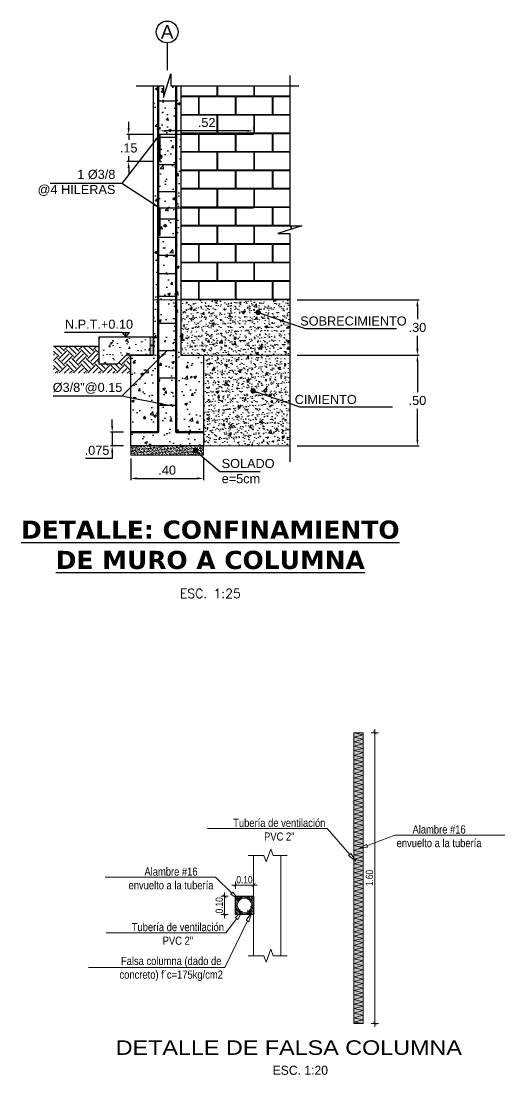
# Model space of a CAD drawing. Header units: metres. Extents: x 912 to 1393, y 476 to 584.
# Drawn here: x 1295.37 to 1298.03, y 488.27 to 494.07 of the extents above; entities that cross this region are included whole.
import ezdxf
from ezdxf import colors
from ezdxf.entities.mleader import LeaderData, LeaderLine
from ezdxf.enums import TextEntityAlignment as Align
from ezdxf.math import Vec2, Vec3

# ---------------------------------------------------------------- set-up
doc = ezdxf.new("R2010")
doc.units = ezdxf.units.M
for name, color, linetype, lineweight in [('-Acotado', 251, 'Continuous', 5), ('-Ladrillo', 34, 'Continuous', 9), ('0 FINA', 1, 'Continuous', 0), ('01_ACHURADO', 8, 'Continuous', 0), ('A_Muros altos', 7, 'Continuous', 40), ('Desagüe', 155, 'Continuous', 40), ('FIC-2ES_ACERO_', 160, 'Continuous', 30), ('MURO', 7, 'Continuous', 30), ('pisos', 8, 'Continuous', 13), ('PL-03', 7, 'Continuous', 30)]:
    doc.layers.add(name, color=color, linetype=linetype, lineweight=lineweight)
for name, color, linetype in [('00_ACOTADO', 9, 'Continuous'), ('00_TXT-NOTA', 7, 'Continuous'), ('00_TXT-SUBTITULO', 162, 'Continuous'), ('00_TXT-TITULO', 174, 'Continuous'), ('01_BLOKC', 1, 'Continuous'), ('01_INDICADORES', 9, 'Continuous'), ('01_L-FINA 1', 1, 'Continuous'), ('FALSA COLUMNA', 250, 'Continuous'), ('PL-05', 7, 'Continuous')]:
    doc.layers.add(name, color=color, linetype=linetype)
doc.layers.add('Observacioness', color=6, linetype='Continuous', plot=False)
doc.styles.add('-Arial Narrow', font='ARIALN.TTF')
doc.styles.add('ARIAL', font='arial.ttf')
doc.styles.add('ARIAL-10', font='arial.ttf')
doc.styles.add('ARIAL_N-10', font='arialbd.ttf')
doc.styles.add('ROMANS-10', font='romans.shx')
doc.styles.add('TECHNICLIGHT', font='tel_____.pfb')
doc.dimstyles.new('ESC 1-25 PERFIL', dxfattribs={"dimtxt": 0.05, "dimasz": 0.035, "dimexe": 0.01, "dimexo": 0.04, "dimgap": 0.02, "dimtad": 1, "dimtih": 1, "dimtoh": 1, "dimzin": 4, "dimdsep": 46, "dimtxsty": 'ARIAL', "dimcen": 0.09, "dimdle": 0.02, "dimclrd": 256, "dimclre": 256, "dimclrt": 7, "dimazin": 2, "dimtfac": 1, "dimtix": 1, "dimtmove": 0, "dimatfit": 0, "dimfxl": 0.06, "dimarcsym": 0})
doc.dimstyles.new('ESC 1-50 PLANTA', dxfattribs={"dimtxt": 0.075, "dimasz": 0.075, "dimexe": 0.05, "dimexo": 0.07, "dimgap": 0.03, "dimtad": 1, "dimtoh": 1, "dimzin": 4, "dimdsep": 46, "dimtxsty": 'ARIAL', "dimblk": 'OBLIQUE', "dimcen": 0.09, "dimdle": 0.05, "dimclrd": 256, "dimclre": 256, "dimclrt": 1, "dimazin": 2, "dimtfac": 1, "dimtix": 1, "dimtmove": 0, "dimatfit": 0, "dimfxl": 1, "dimarcsym": 0})
doc.dimstyles.new('Esc 1_20n', dxfattribs={"dimscale": 0.02, "dimtxt": 2, "dimasz": 1, "dimexe": 1, "dimexo": 1, "dimgap": 0.4500000001, "dimtad": 1, "dimtoh": 1, "dimzin": 3, "dimdsep": 46, "dimtxsty": '-Arial Narrow', "dimblk": 'ARCHTICK', "dimcen": 1, "dimdle": 1, "dimclrd": 252, "dimclre": 252, "dimclrt": 252, "dimadec": 0, "dimazin": 0, "dimtfac": 1, "dimtix": 1, "dimtmove": 1, "dimatfit": 2, "dimldrblk": 'ARCHTICK', "dimfxl": 1, "dimfxlon": 1, "dimtolj": 2, "dimlwd": 5, "dimlwe": 5, "dimarcsym": 0})
pattern_1 = [(49.99999999999999, (0, 0), (0.1457477351968032, -0.01275126843112247), [0.01524, -0.16764]), (355, (0, 0), (-0.02819473713997547, 0.1528454761912281), [0.012192, -0.134112467336]), (100.4514447, (0.0121456056, -0.0010626028), (0.1175529976722826, 0.1400942015297561), [0.01295200704, -0.14247219568]), (46.18420000000001, (0, 0.04064), (0.2168632327137039, -0.03363386234618172), [0.02286, -0.25146]), (96.63555760999996, (0.01807192, 0.0378372), (0.1899233072412024, 0.1979408996781772), [0.019428018512, -0.213708486528]), (351.1841511700001, (0, 0.04064), (0.1899233072519816, 0.1979408996684261), [0.018287973656, -0.201167785536]), (21, (0.02032, 0.03048), (0.121291513015306, -0.08181215854967008), [0.01524, -0.16764]), (326.0000000000001, (0.02032, 0.03048), (0.04944162267811766, 0.1473503728978554), [0.012192, -0.134112]), (71.45144499999999, (0.03042762608, 0.02366232008), (0.1707331354229729, 0.0655382151087242), [0.01295200704, -0.14247195008]), (37.50000000000001, (0, 0), (0.002470882600473453, 0.06764403109852249), [0, -0.1324864, 0, -0.136144, 0, -0.13462]), (7.499999999999999, (0, 0), (0.0534557300082446, 0.08014445985449561), [0, -0.0776224, 0, -0.1294384, 0, -0.05130800000000001]), (327.5, (-0.0453136, 0), (0.1084724761334971, -0.004582995194138755), [0, -0.0508, 0, -0.158496, 0, -0.210312]), (317.5, (-0.0656336, 0), (0.1185033451088144, 0.02034119282666642), [0, -0.06604, 0, -0.1052576, 0, -0.149352])]

# ---------------------------------------------------------------- blocks, each defined once
blk = doc.blocks.new('*D121')
at = {"layer": '00_ACOTADO', "lineweight": -2, "transparency": 16777216}
for p, q in [((1295.870865303447, 491.8437466143338), (1295.870865303447, 491.8787466143338)), ((1295.933280070479, 491.8087466143338), (1295.860865303447, 491.8087466143338)), ((1295.870865303447, 491.8087466143338), (1295.870865303447, 491.7337466143338)), ((1295.933280070479, 491.7337466143338), (1295.860865303447, 491.7337466143338)), ((1295.870865303447, 491.6637466143338), (1295.72405766361, 491.6637466143338)), ((1295.870865303447, 491.6987466143338), (1295.870865303447, 491.6637466143338))]:
    blk.add_line(p, q, dxfattribs=at)
at = {"layer": '00_ACOTADO', "lineweight": 20, "transparency": 16777216}
for points in [[(1295.865031970113, 491.8437466143338), (1295.87669863678, 491.8437466143338), (1295.870865303447, 491.8087466143338)], [(1295.865031970113, 491.6987466143338), (1295.87669863678, 491.6987466143338), (1295.870865303447, 491.7337466143338)]]:
    blk.add_solid(points, dxfattribs=at)
at = {"layer": 'DEFPOINTS', "color": 0, "lineweight": 20, "transparency": 16777216}
for p in [(1295.973280070479, 491.8087466143338), (1295.870865303447, 491.7337466143338), (1295.973280070479, 491.7337466143338)]:
    blk.add_point(p, dxfattribs=at)
at = {"layer": '00_ACOTADO', "color": 7, "transparency": 16777216, "insert": (1295.787461483528, 491.7092752637195), "char_height": 0.05, "attachment_point": 5, "style": 'ARIAL'}
blk.add_mtext('.075', dxfattribs=at)
blk = doc.blocks.new('_Oblique')
at = {"color": 0, "linetype": 'ByBlock', "lineweight": -2}
blk.add_line((-0.5, -0.5), (0.5, 0.5), dxfattribs=at)
blk = doc.blocks.new('*D118')
at = {"layer": '00_ACOTADO', "lineweight": -2, "transparency": 16777216}
for p, q in [((1295.973280070479, 491.6647517501726), (1295.973280070479, 491.5447517501727)), ((1296.373279802351, 491.6647517501726), (1296.373279802351, 491.5447517501727)), ((1296.008280070479, 491.5547517501727), (1296.338279802351, 491.5547517501727))]:
    blk.add_line(p, q, dxfattribs=at)
at = {"layer": '00_ACOTADO', "lineweight": 20, "transparency": 16777216}
for points in [[(1296.008280070479, 491.560585083506), (1296.008280070479, 491.5489184168393), (1295.973280070479, 491.5547517501727)], [(1296.338279802351, 491.560585083506), (1296.338279802351, 491.5489184168393), (1296.373279802351, 491.5547517501727)]]:
    blk.add_solid(points, dxfattribs=at)
at = {"layer": 'DEFPOINTS', "color": 0, "lineweight": 20, "transparency": 16777216}
for p in [(1295.973280070479, 491.7047517501726), (1296.373279802351, 491.7047517501726), (1296.373279802351, 491.5547517501727)]:
    blk.add_point(p, dxfattribs=at)
at = {"layer": '00_ACOTADO', "color": 7, "transparency": 16777216, "insert": (1296.173279936415, 491.6002803995588), "char_height": 0.05, "attachment_point": 5, "style": 'ARIAL'}
blk.add_mtext('.40', dxfattribs=at)
blk = doc.blocks.new('*D119')
at = {"layer": '00_ACOTADO', "lineweight": -2, "transparency": 16777216}
for p, q in [((1296.888279936414, 492.2337466143338), (1297.560410848665, 492.2337466143338)), ((1297.550410848665, 492.1987466143338), (1297.550410848665, 492.0292752637199)), ((1297.550410848665, 491.7687466143338), (1297.550410848665, 491.9382179649477)), ((1296.888279936414, 491.7337466143338), (1297.560410848665, 491.7337466143338))]:
    blk.add_line(p, q, dxfattribs=at)
at = {"layer": '00_ACOTADO', "lineweight": 20, "transparency": 16777216}
for points in [[(1297.544577515332, 492.1987466143338), (1297.556244181998, 492.1987466143338), (1297.550410848665, 492.2337466143338)], [(1297.544577515332, 491.7687466143338), (1297.556244181998, 491.7687466143338), (1297.550410848665, 491.7337466143338)]]:
    blk.add_solid(points, dxfattribs=at)
at = {"layer": 'DEFPOINTS', "color": 0, "lineweight": 20, "transparency": 16777216}
for p in [(1296.848279936414, 492.2337466143338), (1296.848279936414, 491.7337466143338), (1297.550410848665, 491.7337466143338)]:
    blk.add_point(p, dxfattribs=at)
at = {"layer": '00_ACOTADO', "color": 7, "transparency": 16777216, "insert": (1297.550410848665, 491.9837466143334), "char_height": 0.05, "attachment_point": 5, "style": 'ARIAL'}
blk.add_mtext('.50', dxfattribs=at)
blk = doc.blocks.new('*D120')
at = {"layer": '00_ACOTADO', "lineweight": -2, "transparency": 16777216}
for p, q in [((1296.888279936414, 492.5376439465408), (1297.560410848665, 492.5376439465408)), ((1297.550410848665, 492.5026439465408), (1297.550410848665, 492.4312409830295)), ((1297.550410848665, 492.2687466143338), (1297.550410848665, 492.3401495778452)), ((1296.888279936414, 492.2337466143338), (1297.560410848665, 492.2337466143338))]:
    blk.add_line(p, q, dxfattribs=at)
at = {"layer": '00_ACOTADO', "lineweight": 20, "transparency": 16777216}
for points in [[(1297.544577515332, 492.5026439465408), (1297.556244181999, 492.5026439465408), (1297.550410848665, 492.5376439465408)], [(1297.544577515332, 492.2687466143338), (1297.556244181999, 492.2687466143338), (1297.550410848665, 492.2337466143338)]]:
    blk.add_solid(points, dxfattribs=at)
at = {"layer": 'DEFPOINTS', "color": 0, "lineweight": 20, "transparency": 16777216}
for p in [(1296.848279936414, 492.5376439465408), (1296.848279936414, 492.2337466143338), (1297.550410848665, 492.2337466143338)]:
    blk.add_point(p, dxfattribs=at)
at = {"layer": '00_ACOTADO', "color": 7, "transparency": 16777216, "insert": (1297.550410848665, 492.3856952804369), "char_height": 0.05, "attachment_point": 5, "style": 'ARIAL'}
blk.add_mtext('.30', dxfattribs=at)
blk = doc.blocks.new('*U116')
h = blk.add_hatch()
h.set_pattern_fill('AR-SAND', color=0, scale=0.05)
h.set_pattern_definition([(37.50000000000001, (-529.4724171823198, -21.33252807581075), (-0.0800015647992023, 2.44706618664671), [0, -1.930399999999999, 0, -2.159, 0, -2.06375]), (7.499999999999999, (-529.4724171823198, -21.33252807581075), (2.247616415690013, 3.584125502841771), [0, -1.0414, 0, -1.7399, 0, -0.6667500000000001]), (327.5, (-531.0345171823199, -21.33252807581075), (3.95496185120729, 0.0071859233927288), [0, -0.635, 0, -2.286, 0, -2.9845]), (317.5, (-531.0345171823199, -21.33252807581075), (3.817782262361487, 1.114646616286081), [0, -0.3175, 0, -1.498599999999998, 0, -1.714499999999999])])
h.paths.add_polyline_path([(0.0199999999999818, 0.0249999999999986), (0, 0.0249999999999986), (0, 0)])
for points in [[(-0.0199999999999818, 0.0249999999999986), (-0.337629788283499, 0.0249999999999986)], [(-0.0199999999999818, 0.0249999999999986), (0, 0), (0.0199999999999818, 0.0249999999999986)], [(-0.0199999999999818, 0.0249999999999986), (0.0199999999999818, 0.0249999999999986)], [(0, 0), (0, 0.0249999999999986)]]:
    blk.add_lwpolyline(points)
blk = doc.blocks.new('*U117')
at = {"color": 171, "linetype": 'Continuous', "ltscale": 5}
blk.add_lwpolyline([(0, -1.600000000000023), (2.40712931069235e-09, -5.599999999998809)], dxfattribs=at)
at = {"color": 171}
blk.add_circle((0, 0), 1.6, dxfattribs=at)
at = {"color": 171, "style": 'ARIAL-10'}
blk.add_attdef('A', text='', height=2, dxfattribs=at).set_placement((0, 0), align=Align.MIDDLE_CENTER)
blk = doc.blocks.new('*D122')
at = {"lineweight": -2, "transparency": 16777216}
for p, q in [((1296.133279936415, 493.4886625153056), (1296.133279936415, 493.4782449187915)), ((1296.613279936415, 493.4682449187915), (1296.168279936416, 493.4682449187915)), ((1296.648279936415, 493.4886625153056), (1296.648279936415, 493.4782449187915))]:
    blk.add_line(p, q, dxfattribs=at)
at = {"lineweight": 20, "transparency": 16777216}
for points in [[(1296.168279936416, 493.4740782521249), (1296.168279936416, 493.4624115854582), (1296.133279936415, 493.4682449187915)], [(1296.613279936415, 493.4740782521249), (1296.613279936415, 493.4624115854582), (1296.648279936415, 493.4682449187915)]]:
    blk.add_solid(points, dxfattribs=at)
at = {"layer": 'DEFPOINTS', "color": 0, "lineweight": 20, "transparency": 16777216}
for p in [(1296.133279936415, 493.4682449187915), (1296.133279936415, 493.4486625153056), (1296.648279936415, 493.4486625153056)]:
    blk.add_point(p, dxfattribs=at)
at = {"color": 7, "transparency": 16777216, "insert": (1296.390779936415, 493.5137735681776), "char_height": 0.05, "attachment_point": 5, "style": 'ARIAL'}
blk.add_mtext('.52', dxfattribs=at)
blk = doc.blocks.new('*D123')
at = {"lineweight": -2, "transparency": 16777216}
for p, q in [((1295.961528144089, 493.4836625153059), (1295.961528144089, 493.5186625153058)), ((1296.093279936416, 493.4486625153058), (1295.951528144089, 493.4486625153058)), ((1295.961528144089, 493.4486625153058), (1295.961528144089, 493.4191911646922)), ((1296.093279936416, 493.2986625153059), (1295.951528144089, 493.2986625153059)), ((1295.961528144089, 493.2986625153059), (1295.961528144089, 493.3281338659201)), ((1295.961528144089, 493.2636625153058), (1295.961528144089, 493.2286625153059))]:
    blk.add_line(p, q, dxfattribs=at)
at = {"lineweight": 20, "transparency": 16777216}
for points in [[(1295.955694810756, 493.4836625153059), (1295.967361477423, 493.4836625153059), (1295.961528144089, 493.4486625153058)], [(1295.955694810756, 493.2636625153058), (1295.967361477423, 493.2636625153058), (1295.961528144089, 493.2986625153059)]]:
    blk.add_solid(points, dxfattribs=at)
at = {"layer": 'DEFPOINTS', "color": 0, "lineweight": 20, "transparency": 16777216}
for p in [(1295.961528144089, 493.4486625153058), (1296.133279936416, 493.4486625153058), (1296.133279936416, 493.2986625153059)]:
    blk.add_point(p, dxfattribs=at)
at = {"color": 7, "transparency": 16777216, "insert": (1295.961528144089, 493.3736625153057), "char_height": 0.05, "attachment_point": 5, "style": 'ARIAL'}
blk.add_mtext('.15', dxfattribs=at)
blk = doc.blocks.new('_ArchTick')
at = {"layer": 'pisos', "color": 0, "const_width": 0.15}
blk.add_lwpolyline([(-0.5, -0.5), (0.5, 0.5)], dxfattribs=at)
blk = doc.blocks.new('*D376')
at = {"layer": '-Acotado', "color": 252, "lineweight": 5, "transparency": 16777216}
for p, q in [((1296.489442635534, 489.2549141271775), (1296.489442635534, 489.2749141271775)), ((1296.509442635534, 489.2549141271775), (1296.469442635534, 489.2549141271775)), ((1296.489442635534, 489.2549141271775), (1296.489442635534, 489.1549141275501)), ((1296.509442635534, 489.1549141275501), (1296.469442635534, 489.1549141275501)), ((1296.489442635534, 489.1549141275501), (1296.489442635534, 489.1349141275501))]:
    blk.add_line(p, q, dxfattribs=at)
at = {"layer": 'DEFPOINTS', "color": 0, "lineweight": 20, "transparency": 16777216}
for p in [(1296.548778999917, 489.2549141271775), (1296.489442635534, 489.1549141275501), (1296.548778999917, 489.1549141275501)]:
    blk.add_point(p, dxfattribs=at)
at = {"layer": '-Acotado', "color": 252, "lineweight": 5, "transparency": 16777216, "xscale": 0.02, "yscale": 0.02, "zscale": 0.02}
for p, rotation in [((1296.489442635534, 489.2549141271775), 270), ((1296.489442635534, 489.1549141275501), 90)]:
    blk.add_blockref('_ArchTick', p, dxfattribs=dict(at, rotation=rotation))
at = {"layer": '-Acotado', "color": 252, "transparency": 16777216, "insert": (1296.460019716023, 489.2049141273633), "char_height": 0.04, "attachment_point": 5, "rotation": 90, "style": '-Arial Narrow'}
blk.add_mtext('\\A2;0.10', dxfattribs=at)
blk = doc.blocks.new('*D374')
at = {"layer": '-Acotado', "color": 252, "lineweight": 5, "transparency": 16777216}
for p, q in [((1296.548778999917, 489.2964110811574), (1296.548778999917, 489.3364110811574)), ((1296.648778999893, 489.2964110811574), (1296.648778999893, 489.3364110811574)), ((1296.548778999917, 489.3164110811574), (1296.528778999917, 489.3164110811574)), ((1296.548778999917, 489.3164110811574), (1296.648778999893, 489.3164110811574)), ((1296.648778999893, 489.3164110811574), (1296.668778999893, 489.3164110811574))]:
    blk.add_line(p, q, dxfattribs=at)
at = {"layer": 'DEFPOINTS', "color": 0, "lineweight": 20, "transparency": 16777216}
for p in [(1296.648778999893, 489.3164110811574), (1296.548778999917, 489.2549141271773), (1296.648778999893, 489.2549141271773)]:
    blk.add_point(p, dxfattribs=at)
at = {"layer": '-Acotado', "color": 252, "lineweight": 5, "transparency": 16777216, "xscale": 0.02, "yscale": 0.02, "zscale": 0.02}
blk.add_blockref('_ArchTick', (1296.548778999917, 489.3164110811574), dxfattribs=at)
at = {"layer": '-Acotado', "color": 252, "lineweight": 5, "transparency": 16777216, "xscale": 0.02, "yscale": 0.02, "zscale": 0.02, "rotation": 180}
blk.add_blockref('_ArchTick', (1296.648778999893, 489.3164110811574), dxfattribs=at)
at = {"layer": '-Acotado', "color": 252, "transparency": 16777216, "insert": (1296.598778999905, 489.3458340006683), "char_height": 0.04, "attachment_point": 5, "style": '-Arial Narrow'}
blk.add_mtext('\\A2;0.10', dxfattribs=at)
blk = doc.blocks.new('*D375')
at = {"layer": '-Acotado', "color": 252, "lineweight": 5, "transparency": 16777216}
for p, q in [((1297.295948937576, 490.1551909906366), (1297.335948937576, 490.1551909906366)), ((1297.315948937576, 490.1751909906366), (1297.315948937576, 488.5351840340296)), ((1297.295948937576, 488.5551840340295), (1297.335948937576, 488.5551840340295))]:
    blk.add_line(p, q, dxfattribs=at)
at = {"layer": 'DEFPOINTS', "color": 0, "lineweight": 20, "transparency": 16777216}
for p in [(1297.252424496472, 490.1551909906366), (1297.252424496472, 488.5551840340295), (1297.315948937576, 488.5551840340295)]:
    blk.add_point(p, dxfattribs=at)
at = {"layer": '-Acotado', "color": 252, "lineweight": 5, "transparency": 16777216, "xscale": 0.02, "yscale": 0.02, "zscale": 0.02}
for p, rotation in [((1297.315948937576, 490.1551909906366), 90), ((1297.315948937576, 488.5551840340295), 270)]:
    blk.add_blockref('_ArchTick', p, dxfattribs=dict(at, rotation=rotation))
at = {"layer": '-Acotado', "color": 252, "transparency": 16777216, "insert": (1297.286526018065, 489.3551875123326), "char_height": 0.04, "attachment_point": 5, "rotation": 90, "style": '-Arial Narrow'}
blk.add_mtext('\\A2;1.60', dxfattribs=at)
blk = doc.blocks.new('_ClosedBlank')
at = {"color": 0, "linetype": 'ByBlock', "lineweight": -2}
for p, q in [((-1, 0.1666666666666667), (0, 0)), ((-1, 0.1666666666666667), (-1, -0.1666666666666667)), ((0, 0), (-1, -0.1666666666666667))]:
    blk.add_line(p, q, dxfattribs=at)

msp = doc.modelspace()

# ---------------------------------------------------------------- hatches: boundary and pattern name
at = {"layer": '-Ladrillo', "ltscale": 0.1}
h = msp.add_hatch(dxfattribs=at)
h.set_pattern_fill('AR-B816C', color=256, scale=0.0005)
h.set_pattern_definition([(0, (1296.248279936415, 492.5376439465406), (0.1016, 0.1016), [0.1984375, -0.0047625]), (0, (1296.146679936415, 492.5424064465406), (0.1016, 0.1016), [0.1984375, -0.0047625]), (90, (1296.248279936415, 492.5376439465406), (-0.1016, 0.1016), [-0.1063625, 0.0968375]), (90, (1296.243517436415, 492.5376439465406), (-0.1016, 0.1016), [-0.1063625, 0.0968375])])
h.paths.add_polyline_path([(1296.783022156889, 492.9038660938063), (1296.913537715939, 492.9449892664803), (1296.848279936414, 492.9449892664803), (1296.848279936414, 493.7166921578756), (1296.248279936415, 493.7166921578756), (1296.248279936415, 492.5376439465406), (1296.848279936414, 492.5376439465406), (1296.848279936414, 492.9038660938063)])
at = {"true_color": 0x636466}
h = msp.add_hatch(dxfattribs=at)
h.set_pattern_fill('AR-CONC', color=251, scale=0.0008)
h.set_pattern_definition(pattern_1)
h.paths.add_polyline_path([(1296.373279802351, 492.2337466143336), (1296.248279936415, 492.2337466143336), (1296.248279936415, 493.7166921578756), (1296.193841522752, 493.7166921578756), (1296.193841522752, 493.7819499374005), (1296.152718350078, 493.6514343783506), (1296.152718350078, 493.7166921578756), (1296.098279936415, 493.7166921578756), (1296.098279936415, 492.2337466143336), (1295.973280070479, 492.2337466143336), (1295.973280070479, 491.7337466143336), (1296.373279802351, 491.7337466143336)])
h = msp.add_hatch(dxfattribs=at)
h.set_pattern_fill('AR-CONC', color=251, scale=0.0008)
h.set_pattern_definition(pattern_1)
h.paths.add_polyline_path([(1296.848279936414, 492.2337466143336), (1296.373279802351, 492.2337466143336), (1296.373279802351, 491.7337466143336), (1296.848279936414, 491.7337466143336)])
h.paths.add_polyline_path([(1296.848279936414, 492.5376439465406), (1296.248279936415, 492.5376439465406), (1296.248279936415, 492.2337466143336), (1296.373279802351, 492.2337466143336), (1296.848279936414, 492.2337466143336)])
at = {"layer": '01_ACHURADO'}
h = msp.add_hatch(dxfattribs=at)
h.set_pattern_fill('AR-SAND', color=256, scale=0.0008, style=0)
h.set_pattern_definition([(37.50000000000001, (1057.595422224793, 224.2041329384773), (-0.001280025036787237, 0.03915305898634739), [0, -0.0308864, 0, -0.034544, 0, -0.03302]), (7.499999999999999, (1057.595422224793, 224.2041329384773), (0.03596186265104021, 0.05734600804546834), [0, -0.0166624, 0, -0.0278384, 0, -0.010668]), (327.5, (1057.570428624793, 224.2041329384773), (0.06327938961931663, 0.000114974774283661), [0, -0.01016, 0, -0.036576, 0, -0.047752]), (317.5, (1057.570428624793, 224.2041329384773), (0.06108451619778377, 0.01783434586057731), [0, -0.00508, 0, -0.0239776, 0, -0.027432])])
h.paths.add_polyline_path([(1296.848279936414, 492.5337630120002), (1296.248279936415, 492.5337630120002), (1296.248279936415, 492.2337466143336), (1296.373279802351, 492.2337466143336), (1296.373279802351, 491.7337466143336), (1296.848279936414, 491.7337466143336)])
h = msp.add_hatch(dxfattribs=at)
h.set_pattern_fill('AR-CONC', color=256, scale=0.0006)
h.set_pattern_definition([(49.99999999999999, (51.73441649518691, -329.6807614667343), (0.1093108013976024, -0.0095634513233419), [0.01143, -0.12573]), (355, (51.73441649518691, -329.6807614667343), (-0.0211460528549816, 0.1146341071434211), [0.009144, -0.100584350502]), (100.4514446999999, (51.74352569938674, -329.6815584188344), (0.08816474825421199, 0.105070651147317), [0.00971400528, -0.10685414676]), (46.18420000000002, (51.73441649518691, -329.6502814667344), (0.1626474245352779, -0.0252253967596363), [0.01714499999999991, -0.1885949999999988]), (96.63555760999981, (51.74797043518674, -329.6523835667344), (0.1424424804309018, 0.1484556747586329), [0.014571013884, -0.160281364896]), (351.1841511700001, (51.73441649518691, -329.6502814667344), (0.1424424804389862, 0.1484556747513196), [0.013715980242, -0.150875839152]), (21, (51.74965649518663, -329.6579014667343), (0.0909686347614795, -0.0613591189122526), [0.01143, -0.12573]), (326, (51.74965649518663, -329.6579014667343), (0.0370812170085883, 0.1105127796733915), [0.009144, -0.100584]), (71.45144499999998, (51.75723721474697, -329.6630147266744), (0.1280498515672297, 0.0491536613315432), [0.009714005279999957, -0.1068539625599994]), (37.50000000000001, (51.73441649518691, -329.6807614667343), (0.0018531619503551, 0.0507330233238919), [0, -0.0993648, 0, -0.102108, 0, -0.100965]), (7.499999999999999, (51.73441649518691, -329.6807614667343), (0.0400917975061835, 0.0601083448908717), [0, -0.0582168, 0, -0.0970788, 0, -0.038481]), (327.5, (51.70043129518672, -329.6807614667343), (0.0813543571001229, -0.0034372463956041), [0, -0.0381, 0, -0.118872, 0, -0.157734]), (317.5, (51.685191295187, -329.6807614667343), (0.0888775088316108, 0.0152558946199998), [0, -0.04953, 0, -0.0789432, 0, -0.112014])])
h.paths.add_polyline_path([(1296.090279936414, 492.2337466143336), (1296.090279936414, 492.3337466143334), (1295.798279936417, 492.3337466143346), (1295.798279936417, 492.1837466143347), (1295.898279936416, 492.1837466143342), (1295.948279936416, 492.2337466143342)])
h = msp.add_hatch(color=256, dxfattribs=at)
h.dxf.hatch_style = 1
h.paths.add_polyline_path([(1296.098279936415, 492.3337466143333), (1296.080279936415, 492.3337466143333), (1296.080279936415, 492.2337466143333), (1296.098279936415, 492.2337466143333)])
h = msp.add_hatch(dxfattribs=at)
h.set_pattern_fill('EARTH', color=256, scale=0.008823529411761922, angle=45, style=0)
h.set_pattern_definition([(45, (1059.560080648736, 224.2041329384773), (0, 0.0792375540094087), [0.0560294117646882, -0.0560294117646882]), (45, (1059.545223607359, 224.2189899798541), (0, 0.0792375540094087), [0.0560294117646882, -0.0560294117646882]), (45, (1059.530366565983, 224.2338470212308), (0, 0.0792375540094087), [0.0560294117646882, -0.0560294117646882]), (135, (1059.530366565983, 224.243751715482), (-0.0792375540094087, 0), [0.0560294117646882, -0.0560294117646882]), (135, (1059.545223607359, 224.2586087568588), (-0.0792375540094087, 0), [0.0560294117646882, -0.0560294117646882]), (135, (1059.560080648736, 224.2734657982355), (-0.0792375540094087, 0), [0.0560294117646882, -0.0560294117646882])])
h.paths.add_polyline_path([(1295.973280070479, 492.2337466143342), (1295.948279936416, 492.2337466143342), (1295.898279936416, 492.1837466143342), (1295.798279936417, 492.1837466143342), (1295.798279936417, 492.2837466143125), (1295.548279936417, 492.2837466143125), (1295.548279936417, 492.1337466143336), (1295.973280070479, 492.1337466143336)])
h = msp.add_hatch(dxfattribs=at)
h.set_pattern_fill('AR-SAND', color=256, scale=0.00025, style=0)
h.set_pattern_definition([(37.50000000000001, (1600.67832072796, 245.6484913791834), (-0.0004000078239960114, 0.01223533093323356), [0, -0.009652, 0, -0.010795, 0, -0.01031875]), (7.499999999999999, (1600.67832072796, 245.6484913791834), (0.01123808207845007, 0.01792062751420886), [0, -0.005207000000000001, 0, -0.0086995, 0, -0.00333375]), (327.5, (1600.67051022796, 245.6484913791834), (0.01977480925603645, 3.592961696364405e-05), [0, -0.003175, 0, -0.01143, 0, -0.0149225]), (317.5, (1600.67051022796, 245.6484913791834), (0.01908891131180743, 0.005573233081430408), [0, -0.0015875, 0, -0.007493, 0, -0.0085725])])
h.paths.add_polyline_path([(1296.373279802351, 491.7337466143336), (1295.973280070479, 491.7337466143336), (1295.973280070479, 491.6837466143336), (1296.373279802351, 491.6837466143336)])
at = {"layer": 'Observacioness', "lineweight": 13, "ltscale": 0.1}
h = msp.add_hatch(color=256, dxfattribs=at)
h.dxf.hatch_style = 1
h.set_gradient(color1=(147, 149, 152), color2=(230, 230, 230), name='CYLINDER')
h.paths.add_polyline_path([(1297.199864999171, 490.1551909906468), (1297.199864999171, 488.5551840340397), (1297.252424496472, 488.5551840340397), (1297.252424496123, 490.1551909906468)])
h = msp.add_hatch(dxfattribs=at)
h.set_pattern_fill('AR-CONC', color=0, scale=0.003)
h.set_pattern_definition([(49.99999999999999, (-799499.5912374944, -9253739.788303124), (0.02151780547802261, -0.001882564049477853), [0.00225, -0.02475]), (355, (-799499.5912374944, -9253739.788303124), (-0.004162540008390001, 0.02256576401100036), [0.0018, -0.0198]), (100.45144446, (-799499.5894443439, -9253739.788460003), (0.01735526540181336, 0.02068319972905888), [0.001912205759999998, -0.02103426335999997]), (46.18420000000001, (-799499.5912374944, -9253739.782303125), (0.03201723992014717, -0.004965578423792296), [0.003375, -0.037125]), (96.63563549, (-799499.588569392, -9253739.782716922), (0.02803985837022685, 0.02922355802323651), [0.00286831026, -0.0315514128]), (351.1841639899999, (-799499.5912374944, -9253739.782303125), (0.02803985835164319, 0.02922355800809971), [0.0027, -0.02970000003]), (21, (-799499.5882374943, -9253739.783803124), (0.01790721156355385, -0.01207856671996017), [0.00225, -0.02475]), (326.0000000000001, (-799499.5882374943, -9253739.783803124), (0.007299459957647452, 0.02175450135140559), [0.0018, -0.0198]), (71.45144474, (-799499.5867452268, -9253739.784809671), (0.02520667130189913, 0.009675934584190615), [0.0019122057, -0.02103426336]), (37.50000000000001, (-799499.5912374944, -9253739.788303124), (0.0003647956595187201, 0.009986815614939346), [0, -0.01956, 0, -0.0201, 0, -0.019875]), (7.499999999999999, (-799499.5912374944, -9253739.788303124), (0.007892086123264459, 0.01183235135647081), [0, -0.01146, 0, -0.01911, 0, -0.007575]), (327.5, (-799499.5979274943, -9253739.788303124), (0.01601467308517227, -0.0006766461520313927), [0, -0.0075, 0, -0.0234, 0, -0.03105]), (317.5, (-799499.6009274943, -9253739.788303124), (0.01749558508027159, 0.003003149469969532), [0, -0.00975, 0, -0.01554, 0, -0.02205])])
h.paths.add_polyline_path([(1296.548778999917, 489.1549141275498), (1296.548778999917, 489.2549141271773), (1296.648778999893, 489.2549141271773), (1296.648778999893, 489.1549141275498)])
edge = h.paths.add_edge_path(flags=16)
edge.add_arc((1296.598778999847, 489.2049141282949), 0.04620798642281443, 0, 360)

# ---------------------------------------------------------------- linework, layer by layer
at = {"layer": '0 FINA'}
msp.add_lwpolyline([(1296.080279936415, 492.2337466143333), (1296.098279936415, 492.2337466143333), (1296.098279936415, 492.3337466143333), (1296.080279936415, 492.3337466143333)], close=True, dxfattribs=at)
at = {"layer": '01_L-FINA 1'}
for points in [[(1296.002718350078, 493.7166921578756), (1296.152718350078, 493.7166921578756), (1296.152718350078, 493.6514343783506), (1296.193841522752, 493.7819499374005), (1296.193841522752, 493.7166921578756), (1296.898098948504, 493.7166921578756)], [(1296.848279936414, 493.771948135208), (1296.848279936414, 492.9449892664803), (1296.913537715939, 492.9449892664803), (1296.783022156889, 492.9038660938063), (1296.848279936414, 492.9038660938063), (1296.848279936414, 491.645436632272)]]:
    msp.add_lwpolyline(points, dxfattribs=at)
at = {"layer": '01_L-FINA 1', "ltscale": 0.13}
msp.add_lwpolyline([(1296.098279936415, 492.2337466143335), (1295.948279936416, 492.2337466143342), (1295.898279936416, 492.1837466143342), (1295.798279936417, 492.1837466143342), (1295.798279936417, 492.3337466143342), (1296.098279936415, 492.3337466143333)], close=True, dxfattribs=at)
msp.add_lwpolyline([(1295.548279936417, 492.2837466143125), (1295.798279936417, 492.2837466143125)], dxfattribs=at)
at = {"layer": 'A_Muros altos', "lineweight": 30}
msp.add_lwpolyline([(1296.248279936415, 493.7166921578756), (1296.248279936415, 492.2337466143336), (1296.373279802351, 492.2337466143336), (1296.373279802351, 491.7337466143336), (1295.973280070479, 491.7337466143336), (1295.973280070479, 492.2337466143336), (1296.098279936415, 492.2337466143336), (1296.098279936415, 493.7166921578756)], dxfattribs=at)
at = {"layer": 'Desagüe', "color": 0, "lineweight": 13, "ltscale": 0.1}
for p, q in [((1297.199865012443, 488.5861895320615), (1297.252424509394, 488.5743663044324)), ((1297.252424509394, 488.5743663044324), (1297.199865012443, 488.5622501255622)), ((1297.199865012443, 488.5622501255622), (1297.252424496472, 488.5551840340397))]:
    msp.add_line(p, q, dxfattribs=at)
for points in [[(1297.199864999171, 490.1551909906468), (1297.252424496123, 490.1433677630177), (1297.199864999171, 490.1312515841475), (1297.252424496123, 490.1202125599286), (1297.199864999171, 490.1051350248655), (1297.252424496123, 490.0938265466741), (1297.199864999171, 490.080476635476)], [(1297.199864999171, 490.080476635476), (1297.252424496123, 490.068653407847), (1297.199864999171, 490.0565372289768), (1297.252424496123, 490.0454982047578), (1297.199864999171, 490.0304206696948), (1297.252424496123, 490.0191121915033), (1297.199864999171, 490.0057622803053)], [(1297.199864999171, 490.0057622803053), (1297.252424496123, 489.9939390526762), (1297.199864999171, 489.981822873806), (1297.252424496123, 489.9707838495871), (1297.199864999171, 489.9557063145241), (1297.252424496123, 489.9443978363326), (1297.199864999171, 489.9310479251346)], [(1297.19986499987, 489.9310479251346), (1297.252424496821, 489.9192246975055), (1297.19986499987, 489.9071085186353), (1297.252424496821, 489.8960694944164), (1297.19986499987, 489.8809919593534), (1297.252424496821, 489.8696834811619), (1297.19986499987, 489.8563335699639)], [(1297.199865000568, 489.8563335699639), (1297.25242449752, 489.8445103423348), (1297.199865000568, 489.8323941634646), (1297.25242449752, 489.8213551392457), (1297.199865000568, 489.8062776041826), (1297.25242449752, 489.7949691259911), (1297.199865000568, 489.7816192147931)], [(1297.199865001267, 489.7816192147931), (1297.252424498218, 489.7697959871641), (1297.199865001267, 489.7576798082939), (1297.252424498218, 489.7466407840749), (1297.199865001267, 489.7315632490119), (1297.252424498218, 489.7202547708204), (1297.199865001267, 489.7069048596224)], [(1297.199865001965, 489.7069048596224), (1297.252424498917, 489.6950816319933), (1297.199865001965, 489.6829654531231), (1297.252424498917, 489.6719264289042), (1297.199865001965, 489.6568488938412), (1297.252424498917, 489.6455404156497), (1297.199865001965, 489.6321905044517)], [(1297.199865002664, 489.6321905044517), (1297.252424499615, 489.6203672768226), (1297.199865002664, 489.6082510979524), (1297.252424499615, 489.5972120737335), (1297.199865002664, 489.5821345386705), (1297.252424499615, 489.570826060479), (1297.199865002664, 489.5574761492809)], [(1297.199865003362, 489.5574761492809), (1297.252424500314, 489.5456529216519), (1297.199865003362, 489.5335367427817), (1297.252424500314, 489.5224977185628), (1297.199865003362, 489.5074201834997), (1297.252424500314, 489.4961117053082), (1297.199865003362, 489.4827617941102)], [(1297.199865004061, 489.4827617941102), (1297.252424501012, 489.4709385664812), (1297.199865004061, 489.458822387611), (1297.252424501012, 489.447783363392), (1297.199865004061, 489.432705828329), (1297.252424501012, 489.4213973501375), (1297.199865004061, 489.4080474389395)], [(1297.199865004759, 489.4080474389395), (1297.25242450171, 489.3962242113104), (1297.199865004759, 489.3841080324402), (1297.25242450171, 489.3730690082213), (1297.199865004759, 489.3579914731583), (1297.25242450171, 489.3466829949668), (1297.199865004759, 489.3333330837688)], [(1297.199865005458, 489.3333330837688), (1297.252424502409, 489.3215098561397), (1297.199865005458, 489.3093936772695), (1297.252424502409, 489.2983546530506), (1297.199865005458, 489.2832771179876), (1297.252424502409, 489.2719686397961), (1297.199865005458, 489.258618728598)], [(1297.199865006156, 489.258618728598), (1297.252424503107, 489.246795500969), (1297.199865006156, 489.2346793220988), (1297.252424503107, 489.2236402978799), (1297.199865006156, 489.2085627628168), (1297.252424503107, 489.1972542846253), (1297.199865006156, 489.1839043734273)], [(1297.199865006855, 489.1839043734273), (1297.252424503806, 489.1720811457982), (1297.199865006855, 489.159964966928), (1297.252424503806, 489.1489259427091), (1297.199865006855, 489.1338484076461), (1297.252424503806, 489.1225399294546), (1297.199865006855, 489.1091900182566)], [(1297.199865007553, 489.1091900182566), (1297.252424504504, 489.0973667906275), (1297.199865007553, 489.0852506117573), (1297.252424504504, 489.0742115875384), (1297.199865007553, 489.0591340524754), (1297.252424504504, 489.0478255742839), (1297.199865007553, 489.0344756630859)], [(1297.199865008252, 489.0344756630859), (1297.252424505203, 489.0226524354568), (1297.199865008252, 489.0105362565866), (1297.252424505203, 488.9994972323677), (1297.199865008252, 488.9844196973046), (1297.252424505203, 488.9731112191132), (1297.199865008252, 488.9597613079151)], [(1297.19986500895, 488.9597613079151), (1297.252424505901, 488.9479380802861), (1297.19986500895, 488.9358219014159), (1297.252424505901, 488.9247828771969), (1297.19986500895, 488.9097053421339), (1297.252424505901, 488.8983968639424), (1297.19986500895, 488.8850469527444)], [(1297.199865009649, 488.8850469527444), (1297.2524245066, 488.8732237251153), (1297.199865009649, 488.8611075462451), (1297.2524245066, 488.8500685220262), (1297.199865009649, 488.8349909869632), (1297.2524245066, 488.8236825087717), (1297.199865009649, 488.8103325975737)], [(1297.199865010347, 488.8103325975737), (1297.252424507298, 488.7985093699446), (1297.199865010347, 488.7863931910744), (1297.252424507298, 488.7753541668555), (1297.199865010347, 488.7602766317925), (1297.252424507298, 488.748968153601), (1297.199865010347, 488.7356182424029)], [(1297.199865011046, 488.7356182424029), (1297.252424507997, 488.7237950147739), (1297.199865011046, 488.7116788359037), (1297.252424507997, 488.7006398116848), (1297.199865011046, 488.6855622766217), (1297.252424507997, 488.6742537984302), (1297.199865011046, 488.6609038872322)], [(1297.199865011744, 488.6609038872322), (1297.252424508695, 488.6490806596032), (1297.199865011744, 488.636964480733), (1297.252424508695, 488.625925456514), (1297.199865011744, 488.610847921451), (1297.252424508695, 488.5995394432595), (1297.199865011744, 488.5861895320615)]]:
    msp.add_lwpolyline(points, dxfattribs=at)
at = {"layer": 'Desagüe', "lineweight": 13, "ltscale": 0.1}
msp.add_lwpolyline([(1297.252424496123, 490.1551909906468), (1297.252424496472, 488.5551840340397)], dxfattribs=at)
at = {"layer": 'Desagüe', "lineweight": 15, "ltscale": 0.1}
for radius in [0.04620798642281443, 0.04]:
    msp.add_circle((1296.598778999847, 489.2049141282949), radius, dxfattribs=at)
at = {"layer": 'FALSA COLUMNA', "color": 0, "lineweight": 13}
for p, q in [((1297.252424496123, 490.1551909906468), (1297.199864999171, 490.1551909906468)), ((1297.199864999171, 490.1551909906468), (1297.199864999171, 488.5551840340397)), ((1297.199864999171, 488.5551840340397), (1297.252424496472, 488.5551840340397))]:
    msp.add_line(p, q, dxfattribs=at)
at = {"layer": 'FALSA COLUMNA', "lineweight": 30, "ltscale": 0.1}
msp.add_lwpolyline([(1296.548778999917, 489.1549141275498), (1296.548778999917, 489.2549141271773), (1296.648778999893, 489.2549141271773), (1296.648778999893, 489.1549141275498), (1296.548778999917, 489.1549141275498)], dxfattribs=at)
at = {"layer": 'FIC-2ES_ACERO_', "color": 5, "lineweight": 50}
for points in [[(1295.973280070479, 491.8087466143336), (1296.123279936415, 491.8087466143336), (1296.123279936415, 493.7166921578756)], [(1296.373279802351, 491.8087466143336), (1296.223279936415, 491.8087466143336), (1296.223279936415, 493.7166921578756)]]:
    msp.add_lwpolyline(points, dxfattribs=at)
at = {"layer": 'FIC-2ES_ACERO_', "color": 5, "lineweight": 30}
for points in [[(1296.123279936415, 493.6337630120003), (1296.223279936415, 493.6337630120003)], [(1296.123279936415, 493.4337630120003), (1296.223279936415, 493.4337630120003)], [(1296.648279936415, 493.4486625153056), (1296.133279936415, 493.4486625153056), (1296.133279936415, 493.2986625153056)], [(1296.123279936415, 493.2837630120003), (1296.223279936415, 493.2837630120003)], [(1296.123279936415, 493.1337630120004), (1296.223279936415, 493.1337630120004)], [(1296.648279936415, 493.0424771234552), (1296.133279936415, 493.0424771234552), (1296.133279936415, 492.8924771234552)], [(1296.123279936415, 492.9837630120004), (1296.223279936415, 492.9837630120004)], [(1296.123279936415, 492.8837630120004), (1296.223279936415, 492.8837630120004)], [(1296.123279936415, 492.7837630120003), (1296.223279936415, 492.7837630120003)], [(1296.123279936415, 492.6837630120003), (1296.223279936415, 492.6837630120003)], [(1296.123279936415, 492.5587466143335), (1296.223279936415, 492.5587466143335)], [(1296.123279936415, 492.4087466143335), (1296.223279936415, 492.4087466143335)], [(1296.123279936415, 492.2587466143335), (1296.223279936415, 492.2587466143335)], [(1296.123279936415, 492.1087466143335), (1296.223279936415, 492.1087466143335)], [(1296.123279936415, 491.9587466143336), (1296.223279936415, 491.9587466143336)]]:
    msp.add_lwpolyline(points, dxfattribs=at)
at = {"layer": 'FIC-2ES_ACERO_', "color": 250, "lineweight": 20}
for points in [[(1296.098279936416, 492.5376439465407), (1296.248279936415, 492.5376439465406)], [(1296.248279936415, 492.5376439465406), (1296.848279936414, 492.5376439465406)], [(1296.373279802351, 492.2337466143336), (1296.848279936414, 492.2337466143336)], [(1295.973280070479, 491.7337466143336), (1295.973280070479, 491.6837466143336), (1296.373279802351, 491.6837466143336), (1296.373279802351, 491.7337466143336)], [(1296.373279802351, 491.7337466143336), (1296.848279936414, 491.7337466143336)]]:
    msp.add_lwpolyline(points, dxfattribs=at)
at = {"layer": 'MURO', "lineweight": 13, "ltscale": 0.1}
for p, q in [((1296.648778999879, 489.2549141271773), (1296.64877900001, 489.4793502389255)), ((1296.798778999917, 488.9276425837341), (1296.798778999917, 489.4793502389255)), ((1296.648778999893, 488.9276425837341), (1296.648779000024, 489.1549141275498))]:
    msp.add_line(p, q, dxfattribs=at)
for points in [[(1296.619319985126, 489.4793502389255), (1296.705365573376, 489.4793502389255), (1296.718172593362, 489.4441632403794), (1296.743786633567, 489.5145372374716), (1296.756593653554, 489.4793502389255), (1296.833837221347, 489.4793502389255)], [(1296.619319985126, 488.9276425837341), (1296.705365573376, 488.9276425837341), (1296.718172593362, 488.892455585188), (1296.743786633567, 488.9628295822802), (1296.756593653554, 488.9276425837341), (1296.833837221347, 488.9276425837341)]]:
    msp.add_lwpolyline(points, dxfattribs=at)

# ---------------------------------------------------------------- block references
at = {"layer": '01_BLOKC', "xscale": 0.0375, "yscale": 0.0375, "zscale": 0.0375}
msp.add_blockref('*U117', (1296.173279936305, 494.012434161754), dxfattribs=at).add_auto_attribs({'A': 'A'})
at = {"layer": '01_BLOKC', "color": 8}
msp.add_blockref('*U116', (1295.946495764295, 492.3337466143327), dxfattribs=at)

# ---------------------------------------------------------------- texts
at = {"layer": '00_TXT-NOTA', "style": 'ARIAL'}
msp.add_text('N.P.T.+0.10', height=0.05, dxfattribs=at).set_placement((1295.611037264875, 492.3787703625667))
at = {"layer": '00_TXT-NOTA', "char_height": 0.05, "attachment_point": 5, "style": 'ARIAL'}
for s, insert, width in [('\\A1;\\pxqr;1 Ø3/8\\P@4 HILERAS\\P ', (1295.519280239713, 493.1401923633379), 0.7382175151581118), ('\\A1;\\pxql;SOBRECIMIENTO', (1297.26780940509, 492.4211004645633), 0.7247555473907705), ('\\A1;Ø3/8"@0.15 ', (1295.735129060129, 492.0509616691426), 0.3115075272799568), ('\\A1;\\pxql;CIMIENTO', (1297.191622978822, 491.989150747986), 0.6327382147646285), ('\\A1;\\pxql;SOLADO\\Pe=5cm', (1296.629088251537, 491.5950010226596), 0.3115075272799568)]:
    msp.add_mtext(s, dxfattribs=dict(at, insert=insert, width=width))
at = {"layer": '00_TXT-SUBTITULO', "style": 'ROMANS-10'}
msp.add_text('ESC. 1:25', height=0.05, dxfattribs=at).set_placement((1296.410780003446, 490.9212279157139), align=Align.MIDDLE_CENTER)
at = {"layer": '00_TXT-TITULO', "insert": (1296.410780003446, 491.1886329682852), "char_height": 0.1, "width": 2.91496253320337, "attachment_point": 5, "style": 'ARIAL_N-10'}
msp.add_mtext('\\pxqc;{\\fVerdana|b1|i0|c0|p34;\\LDETALLE: CONFINAMIENTO\\PDE MURO A COLUMNA}', dxfattribs=at)
at = {"layer": 'PL-03', "linetype": 'Continuous', "style": 'TECHNICLIGHT'}
msp.add_text('ESC. 1:20', height=0.05, dxfattribs=at).set_placement((1296.753610954592, 488.2719560815875))
at = {"layer": 'PL-05', "style": 'TECHNICLIGHT', "width": 1.199999999999999}
msp.add_text('DETALLE DE FALSA COLUMNA', height=0.08, dxfattribs=at).set_placement((1295.890309925589, 488.3816710502111))

# ---------------------------------------------------------------- dimensions: what is measured, and where the dimension line sits
at = {"layer": '-Acotado'}
for base, p1, p2, picture, middle in [((1297.315948937576, 488.5551840340295), (1297.252424496472, 490.1551909906364), (1297.252424496472, 488.5551840340293), '*D375', (1297.286526018065, 489.3551875123326)), ((1296.489442635534, 489.1549141275501), (1296.548778999917, 489.2549141271773), (1296.548778999917, 489.1549141275498), '*D376', (1296.460019716023, 489.2049141273633))]:
    dim = msp.add_linear_dim(base=base, p1=p1, p2=p2, angle=90, dimstyle='Esc 1_20n', dxfattribs=at)
    dim.commit()
    dim.dimension.update_dxf_attribs({"geometry": picture, "text_midpoint": middle})
dim = msp.add_linear_dim(base=(1296.648778999893, 489.3164110811574), p1=(1296.548778999917, 489.2549141271773), p2=(1296.648778999893, 489.2549141271773), dimstyle='Esc 1_20n', dxfattribs=at)
dim.commit()
dim.dimension.update_dxf_attribs({"geometry": '*D374', "text_midpoint": (1296.598778999905, 489.3458340006683)})
at = {"color": 6}
dim = msp.add_linear_dim(base=(1295.961528144089, 493.4486625153058), p1=(1296.133279936415, 493.2986625153056), p2=(1296.133279936415, 493.4486625153056), angle=90, dimstyle='ESC 1-25 PERFIL', dxfattribs=at)
dim.commit()
dim.dimension.update_dxf_attribs({"geometry": '*D123', "text_midpoint": (1295.961528144089, 493.3736625153057), "dimtype": 160})
dim = msp.add_linear_dim(base=(1296.133279936415, 493.4682449187915), p1=(1296.648279936415, 493.4486625153056), p2=(1296.133279936415, 493.4486625153056), dimstyle='ESC 1-25 PERFIL', dxfattribs=at)
dim.commit()
dim.dimension.update_dxf_attribs({"geometry": '*D122', "text_midpoint": (1296.390779936415, 493.4682449187915), "dimtype": 160})
at = {"layer": '00_ACOTADO'}
for base, p1, p2, picture, middle in [((1297.550410848665, 492.2337466143338), (1296.848279936414, 492.5376439465406), (1296.848279936414, 492.2337466143336), '*D120', (1297.550410848665, 492.3856952804369)), ((1297.550410848665, 491.7337466143338), (1296.848279936414, 492.2337466143336), (1296.848279936414, 491.7337466143336), '*D119', (1297.550410848665, 491.9837466143334))]:
    dim = msp.add_linear_dim(base=base, p1=p1, p2=p2, angle=90, dimstyle='ESC 1-25 PERFIL', dxfattribs=at)
    dim.commit()
    dim.dimension.update_dxf_attribs({"geometry": picture, "text_midpoint": middle})
dim = msp.add_linear_dim(base=(1295.870865303447, 491.7337466143338), p1=(1295.973280070479, 491.8087466143336), p2=(1295.973280070479, 491.7337466143336), angle=90, text='.075', dimstyle='ESC 1-25 PERFIL', dxfattribs=at)
dim.commit()
dim.dimension.update_dxf_attribs({"geometry": '*D121', "text_midpoint": (1295.787461483528, 491.6637466143334), "dimtype": 160})
dim = msp.add_linear_dim(base=(1296.373279802351, 491.5547517501727), p1=(1295.973280070479, 491.7047517501726), p2=(1296.373279802351, 491.7047517501726), dimstyle='ESC 1-25 PERFIL', dxfattribs=at)
dim.commit()
dim.dimension.update_dxf_attribs({"geometry": '*D118', "text_midpoint": (1296.173279936415, 491.6002803995588)})

# ---------------------------------------------------------------- leaders
at = {"layer": '-Acotado'}
ml = msp.add_multileader_mtext('Standard', dxfattribs=at)
ml.set_content('Tubería de ventilación\\PPVC 2"', color=7, style='-Arial Narrow')
ml.set_leader_properties(color=7, linetype='Continuous', lineweight=0)
ml.set_arrow_properties(name='CLOSEDBLANK')
ml.build(insert=Vec2(0, 0))
ml.multileader.update_dxf_attribs({"has_dogleg": 0, "text_left_attachment_type": 6, "text_right_attachment_type": 6, "dogleg_length": 0, "arrow_head_size": 0.05, "scale": 0.025})
ctx = ml.context
ctx.base_point, ctx.scale, ctx.char_height, ctx.arrow_head_size, ctx.landing_gap_size, ctx.plane_origin = Vec3(1296.526653698671, 489.6270100136112), 0.025, 0.04500000000000001, 0.05, 0.0125, Vec3(1297.117513499215, 489.6251707179065)
ctx.left_attachment, ctx.right_attachment, ctx.text_align_type = 6, 6, 1
notes = []
notes.append((ctx, [(1, (1, 1, 0), (1297.054020683665, 489.6270100136112), (-1, 0), 0, [(0, [(1297.21072410062, 489.4473652112869)], 0, [])])]))
ctx.mtext.insert, ctx.mtext.alignment, ctx.mtext.flow_direction = Vec3(1296.790337191168, 489.6810100136112), 2, 5
ml = msp.add_multileader_mtext('Standard', dxfattribs=at)
ml.set_content('Alambre #16\\Penvuelto a la tubería', color=7, style='-Arial Narrow')
ml.set_leader_properties(color=7, linetype='Continuous', lineweight=0)
ml.set_arrow_properties(name='CLOSEDBLANK')
ml.build(insert=Vec2(0, 0))
ml.multileader.update_dxf_attribs({"has_dogleg": 0, "text_left_attachment_type": 6, "text_right_attachment_type": 6, "dogleg_length": 0, "arrow_head_size": 0.05, "scale": 0.025})
ctx = ml.context
ctx.base_point, ctx.scale, ctx.char_height, ctx.arrow_head_size, ctx.landing_gap_size, ctx.plane_origin = Vec3(1297.425475842058, 489.5910683350564), 0.025, 0.04500000000000001, 0.05, 0.0125, Vec3(1297.92270769554, 489.9841905088726)
ctx.left_attachment, ctx.right_attachment, ctx.text_align_type = 6, 6, 1
notes.append((ctx, [(0, (1, 1, 0), (1297.425475842058, 489.5910683350564), (1, 0), 0, [(0, [(1297.226144751838, 489.5149589510312)], 0, [])])]))
ctx.mtext.insert, ctx.mtext.alignment, ctx.mtext.flow_direction = Vec3(1297.669560084896, 489.6450683350564), 2, 5
ml = msp.add_multileader_mtext('Standard', dxfattribs=at)
ml.set_content('Alambre #16\\Penvuelto a la tubería', color=7, style='-Arial Narrow')
ml.set_leader_properties(color=7, linetype='Continuous', lineweight=0)
ml.set_arrow_properties(name='CLOSEDBLANK')
ml.build(insert=Vec2(0, 0))
ml.multileader.update_dxf_attribs({"has_dogleg": 0, "text_left_attachment_type": 6, "text_right_attachment_type": 6, "dogleg_length": 0, "arrow_head_size": 0.05, "scale": 0.025})
ctx = ml.context
ctx.base_point, ctx.scale, ctx.char_height, ctx.arrow_head_size, ctx.landing_gap_size, ctx.plane_origin = Vec3(1295.950378640387, 489.3590654150897), 0.025, 0.04500000000000001, 0.05, 0.0125, Vec3(1296.447610493869, 489.7521875889059)
ctx.left_attachment, ctx.right_attachment, ctx.text_align_type = 6, 6, 1
notes.append((ctx, [(1, (1, 1, 0), (1296.438547126063, 489.3590654150897), (-1, 0), 0, [(0, [(1296.565403621042, 489.236871319956)], 0, [])])]))
ctx.mtext.insert, ctx.mtext.alignment, ctx.mtext.flow_direction = Vec3(1296.194462883225, 489.4130654150897), 2, 5
ml = msp.add_multileader_mtext('Standard', dxfattribs=at)
ml.set_content('Falsa columna (dado de\\Pconcreto) f´c=175kg/cm2', color=7, style='-Arial Narrow')
ml.set_leader_properties(color=7, linetype='Continuous', lineweight=0)
ml.set_arrow_properties(name='CLOSEDBLANK')
ml.build(insert=Vec2(0, 0))
ml.multileader.update_dxf_attribs({"has_dogleg": 0, "text_left_attachment_type": 6, "text_right_attachment_type": 6, "dogleg_length": 0, "arrow_head_size": 0.05, "scale": 0.025})
ctx = ml.context
ctx.base_point, ctx.scale, ctx.char_height, ctx.arrow_head_size, ctx.landing_gap_size, ctx.plane_origin = Vec3(1295.900953702362, 488.8627966338119), 0.025, 0.04500000000000001, 0.05, 0.0125, Vec3(1296.487202557603, 489.1587062453661)
ctx.left_attachment, ctx.right_attachment, ctx.text_align_type = 6, 6, 1
notes.append((ctx, [(1, (1, 1, 0), (1296.490049882444, 488.8627966338119), (-1, 0), 0, [(0, [(1296.63814030598, 489.1634136486274)], 0, [])])]))
ctx.mtext.insert, ctx.mtext.alignment, ctx.mtext.flow_direction = Vec3(1296.195501792403, 488.9210265110288), 2, 5
ml = msp.add_multileader_mtext('Standard', dxfattribs=at)
ml.set_content('Tubería de ventilación\\PPVC 2"', color=7, style='-Arial Narrow')
ml.set_leader_properties(color=7, linetype='Continuous', lineweight=0)
ml.set_arrow_properties(name='CLOSEDBLANK')
ml.build(insert=Vec2(0, 0))
ml.multileader.update_dxf_attribs({"has_dogleg": 0, "text_left_attachment_type": 6, "text_right_attachment_type": 6, "dogleg_length": 0, "arrow_head_size": 0.05, "scale": 0.025})
ctx = ml.context
ctx.base_point, ctx.scale, ctx.char_height, ctx.arrow_head_size, ctx.landing_gap_size, ctx.plane_origin = Vec3(1295.968534103863, 489.0537070488265), 0.025, 0.04500000000000001, 0.05, 0.0125, Vec3(1296.493053764016, 489.3496166603808)
ctx.left_attachment, ctx.right_attachment, ctx.text_align_type = 6, 6, 1
notes.append((ctx, [(1, (1, 1, 0), (1296.495901088857, 489.0537070488265), (-1, 0), 0, [(0, [(1296.58626436542, 489.1718111537612)], 0, [])])]))
ctx.mtext.insert, ctx.mtext.alignment, ctx.mtext.flow_direction = Vec3(1296.23221759636, 489.1077070488265), 2, 5
at = {"layer": '01_INDICADORES'}
for points, override in [([(1296.133279936415, 493.4486625153056), (1295.923994837186, 493.1780569418655), (1295.530250005276, 493.1780569418655)], {"dimasz": 0.04, "dimgap": 0.03, "dimtad": 0}), ([(1296.133279936415, 493.0424771234552), (1295.923994837186, 493.1780569418655), (1295.530250005276, 493.1780569418655)], {"dimasz": 0.04, "dimgap": 0.03, "dimtad": 0}), ([(1296.674094397014, 492.4686891513977), (1296.931881470431, 492.3801769717957), (1297.435593166027, 492.3801769717957)], {"dimasz": 0.03, "dimtad": 0, "dimldrblk": 'Dot'}), ([(1296.173279936415, 492.2587466143335), (1295.923663774585, 492.0071202147521), (1295.546772798166, 492.0071202147521)], {"dimasz": 0.04, "dimgap": 0.03, "dimtad": 0}), ([(1296.173279936415, 491.9587466143336), (1295.923663774585, 492.0071202147521), (1295.893663774585, 492.0071202147521)], {"dimasz": 0.04, "dimgap": 0.03, "dimtad": 0}), ([(1296.645979998998, 492.0367394348204), (1296.903767072415, 491.9482272552185), (1297.412525807877, 491.9482272552185)], {"dimasz": 0.03, "dimtad": 0, "dimldrblk": 'Dot'}), ([(1296.328342610552, 491.7088116546616), (1296.463547742916, 491.5937506532437), (1296.685287850528, 491.5937506532437)], {"dimasz": 0.03, "dimgap": 0.03, "dimtad": 0, "dimldrblk": 'Dot'})]:
    msp.add_leader(points, dimstyle='ESC 1-50 PLANTA', override=override, dxfattribs=at)
for ctx, leaders in notes:
    for number, flags, end, landing, length, lines in leaders:
        leader = LeaderData()
        leader.index, (leader.has_last_leader_line, leader.has_dogleg_vector, leader.attachment_direction) = number, flags
        leader.last_leader_point, leader.dogleg_vector, leader.dogleg_length = Vec3(end), Vec3(landing), length
        for number, points, colour, breaks in lines:
            line = LeaderLine()
            line.index, line.vertices, line.color, line.breaks = number, Vec3.list(points), colors.encode_raw_color(colour), breaks
            leader.lines.append(line)
        ctx.leaders.append(leader)

doc.saveas('drawing.dxf')
